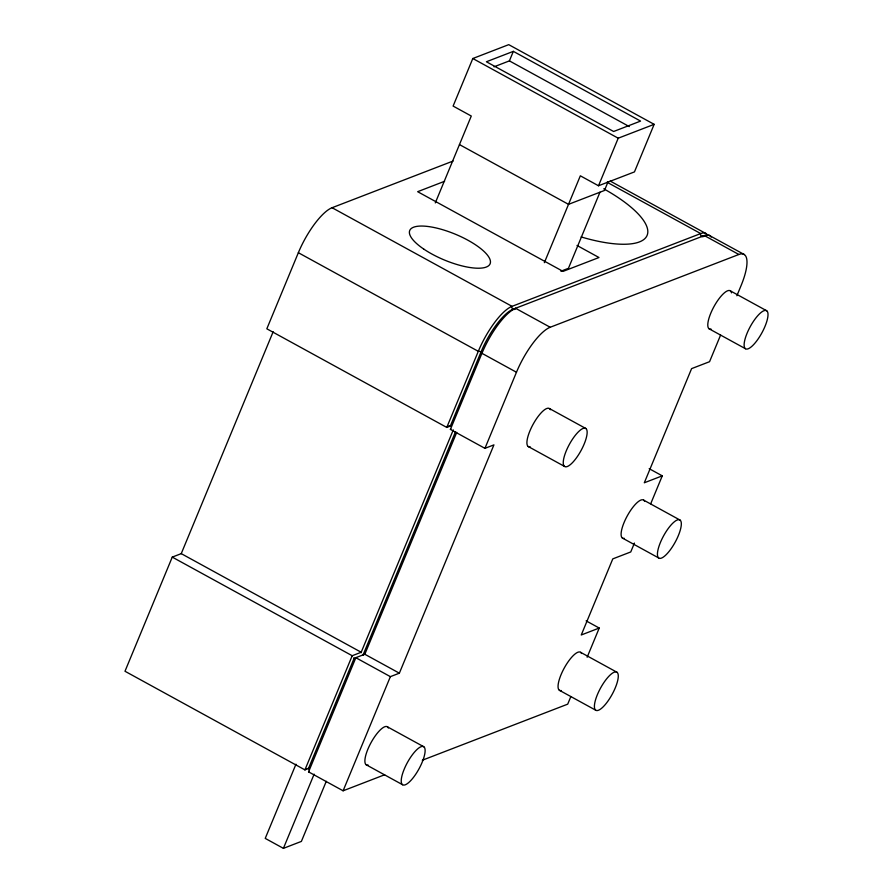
<?xml version="1.0" encoding="UTF-8"?>
<svg xmlns="http://www.w3.org/2000/svg" width="893" height="893" viewBox="0 0 893 893"><rect width="100%" height="100%" fill="white"/><g stroke="black" fill="none" stroke-linecap="round" stroke-linejoin="round"><path stroke-width="1.34" d="M273.158 331.749L181.246 553.638L172.26 557.109L124.987 671.257L304.926 769.878L308.755 768.393M453.097 161.041L332.084 207.723A43.511 13.205 -61.3 0 0 298.351 252.708L266.828 328.803L446.779 427.423L451.266 425.693M544.35 262.687L580.338 175.809L598.511 185.766L634.454 171.903L654.156 124.339L508.742 44.65L472.81 58.514L453.108 106.077L471.281 116.034L435.293 202.923M493.996 66.819L509.401 60.88L513.341 51.359L640.571 121.091L613.625 131.494L486.384 61.762L513.341 51.359M295.963 764.207L265.232 838.393L283.405 848.35L301.376 841.418L326.28 781.308M308.431 768.627L354.141 658.275L364.824 654.256L456.736 432.368M384.649 774.767L343.102 790.796L308.565 771.865L355.849 657.717L390.375 676.648L399.361 673.177L493.929 444.881L484.944 448.342L450.407 429.41L481.93 353.315A43.478 13.194 -61.3 0 1 515.652 308.342L550.2 327.262L738.868 254.483A43.511 13.205 -61.3 0 1 741.078 285.593L736.881 295.739M453.298 429.901L361.196 652.258A4.286 1.741 36.9 0 0 361.274 652.671M455.519 431.743L363.127 654.815A2.322 0.938 36.9 0 1 362.658 654.524M283.405 848.35L314.135 774.164M343.102 790.796L390.375 676.648M484.944 448.342L516.467 372.247A43.511 13.205 -61.3 0 1 550.2 327.262M598.511 185.766L618.213 138.203L654.156 124.339M599.962 192.218L568.439 268.313L560.893 271.226M608.055 181.792L604.461 190.477L568.517 204.341L459.46 144.577M570.861 696.54L567.714 704.153L422.3 760.244M587.148 657.226L599.236 628.047L586.132 620.869M634.432 543.067L630.759 551.952L612.788 558.884L581.265 634.979L599.236 628.047M650.718 503.752L662.271 475.846L649.178 468.669M720.595 335.065L709.555 361.698L691.595 368.63L644.311 482.778L662.271 475.846M447.951 426.385L447.259 426.887A4.286 3.695 -4.1 0 0 446.779 427.423L478.302 351.329A43.478 13.194 -61.3 0 1 493.215 324.427L494.7 322.384A43.456 13.194 -61.3 0 1 512.024 306.355L700.704 233.564A43.478 13.194 -61.3 0 1 707.658 235.35M444.591 181.29L417.645 191.694L563.048 271.383L598.991 257.519L577.001 245.463M708.875 235.183L744.382 254.594M509.401 60.88L629.297 126.583M472.81 58.514L618.213 138.203M610.153 181.033L706.374 233.799M607.084 182.25L700.704 233.564A2.177 1.953 68.9 0 0 701.731 236.455A41.301 12.535 -61.3 0 1 706.039 236.109M738.868 254.483L704.343 235.551A2.177 1.953 68.9 0 1 701.731 236.455M730.362 290.861L766.707 310.775A21.756 6.597 -61.3 0 1 755.478 342.499A21.756 6.597 -61.3 0 1 746.035 335.958A21.756 6.597 -61.3 0 1 766.707 310.775M709.087 328.791L745.443 348.705M332.084 207.723L512.024 306.344A2.177 1.953 68.9 0 0 513.051 309.235A41.301 12.535 -61.3 0 0 481.014 351.976L450.284 426.173A2.322 1.998 -4.1 0 0 449.782 425.961M298.351 252.708L478.302 351.329A2.177 0.703 22.5 0 1 481.014 351.976A2.177 0.703 22.5 0 1 481.93 353.315L516.467 372.247M549.485 408.581L585.841 428.506A21.756 6.597 -61.3 0 1 574.612 460.23A21.756 6.597 -61.3 0 1 565.169 453.677A21.756 6.597 -61.3 0 1 585.841 428.506M643.674 500.136L680.031 520.061A21.756 6.597 -61.3 0 1 668.801 551.774A21.756 6.597 -61.3 0 1 659.347 545.232A21.756 6.597 -61.3 0 1 680.031 520.061M528.221 446.511L564.566 466.436M622.41 538.066L658.755 557.991M580.629 652.337L616.985 672.262A21.756 6.597 -61.3 0 1 605.755 703.974A21.756 6.597 -61.3 0 1 596.312 697.433A21.756 6.597 -61.3 0 1 616.985 672.262M559.364 690.267L595.709 710.192M181.246 553.638L361.196 652.258L352.21 655.73L304.926 769.878A4.286 3.695 -4.1 0 1 305.406 769.342L306.098 768.828A2.322 1.998 -4.1 0 1 306.656 768.594M364.824 654.256L399.361 673.177M172.26 557.109L352.21 655.73A4.286 1.741 36.9 0 0 352.288 656.132M387.462 726.846L423.818 746.771A21.756 6.597 -61.3 0 1 412.588 778.495A21.756 6.597 -61.3 0 1 403.145 771.943A21.756 6.597 -61.3 0 1 423.818 746.771M366.197 764.776L402.542 784.701M515.663 308.331A2.177 1.953 68.9 0 1 513.051 309.235L704.343 235.551A43.489 13.194 -61.3 0 1 711.152 237.091M450.764 428.83A4.286 3.695 -4.1 0 1 450.407 429.41M450.362 426.095A2.322 1.998 -4.1 0 1 450.708 426.463M447.996 426.43A2.322 1.998 -4.1 0 1 448.509 426.14M363.585 655.038A2.322 0.938 36.9 0 1 363.15 654.882M354.599 658.498A2.322 0.938 36.9 0 1 354.164 658.353A2.322 0.938 36.9 0 1 353.673 657.996M308.922 771.284A4.286 3.695 -4.1 0 1 308.565 771.865M308.866 768.918A2.322 1.998 -4.1 0 0 308.52 768.549A2.322 1.998 -4.1 0 0 307.94 768.415M530.196 446.813A21.756 6.597 -61.3 0 1 532.954 424.577A21.756 6.597 -61.3 0 1 550.367 409.731M368.173 765.078A21.756 6.597 -61.3 0 1 370.93 742.842A21.756 6.597 -61.3 0 1 388.343 727.996M711.062 329.082A21.756 6.597 -61.3 0 1 714.367 305.875A21.756 6.597 -61.3 0 1 731.501 292.871M561.34 690.557A21.756 6.597 -61.3 0 1 564.097 668.321A21.756 6.597 -61.3 0 1 581.51 653.475M624.386 538.356A21.756 6.597 -61.3 0 1 627.143 516.121A21.756 6.597 -61.3 0 1 644.556 501.274M603.735 188.814A87.012 28.04 22.5 0 1 646.934 235.763A87.012 28.04 22.5 0 1 581.142 236.935M423.673 249.024A43.511 14.02 22.5 0 0 489.81 264.384A43.511 14.02 22.5 0 0 436.264 227.994A43.511 14.02 22.5 0 0 423.673 249.024"/></g></svg>
